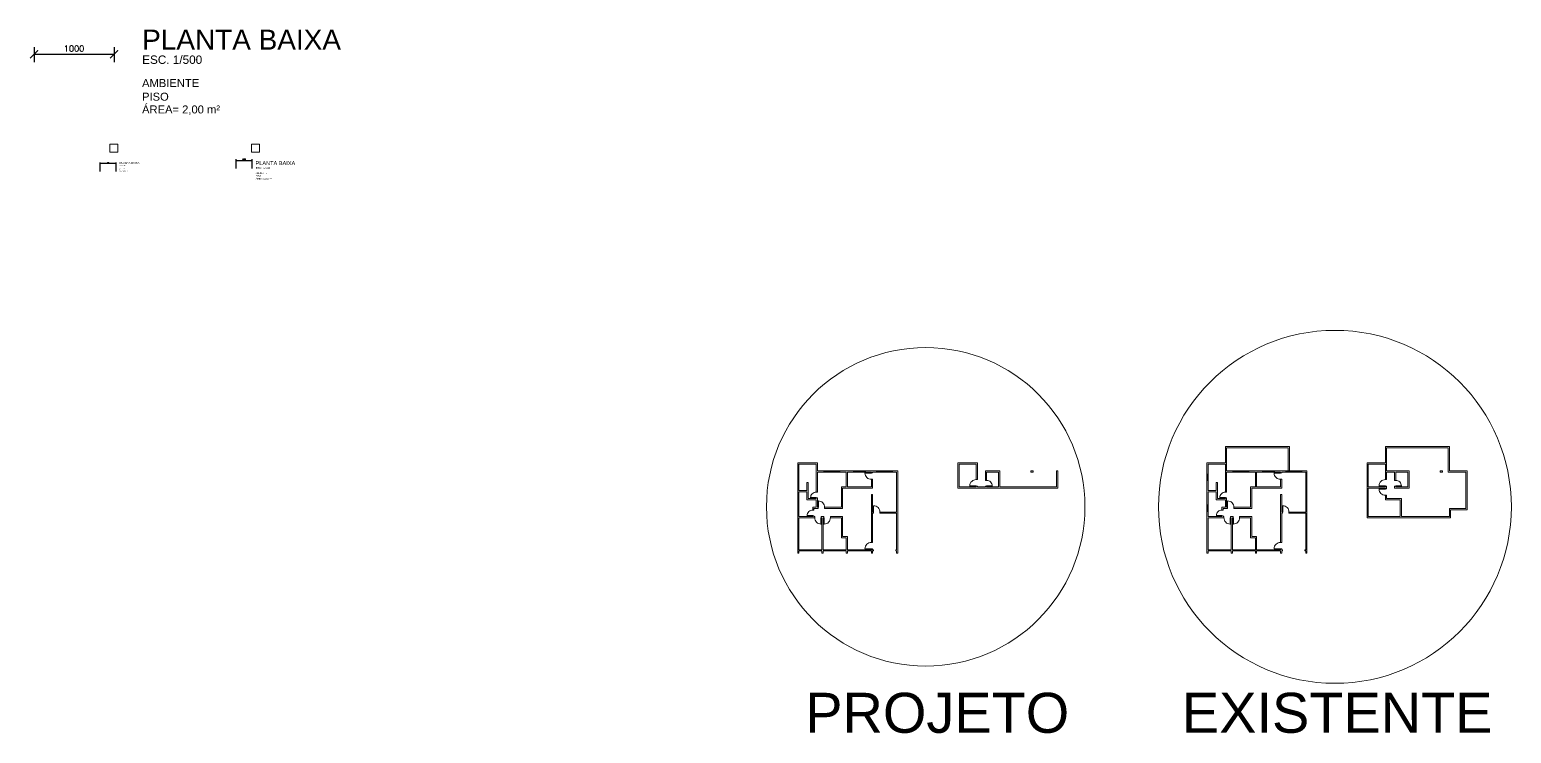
# Model space of a CAD drawing. Header units: millimetres. Extents: x 1206 to 2034, y 106 to 342.
# Drawn here: x 1441.4 to 1626.6, y 200.6 to 288.6 of the extents above; entities that cross this region are included whole.
import ezdxf

# ---------------------------------------------------------------- set-up
doc = ezdxf.new("R2010")
doc.units = ezdxf.units.MM
doc.header["$PDMODE"] = 34
doc.header["$PDSIZE"] = -5
doc.layers.get('0').update_dxf_attribs({"color": 1})
doc.layers.get('DEFPOINTS').update_dxf_attribs({"lineweight": 0})
for name, color, linetype, lineweight in [('AR-ALVENARIA', 7, 'Continuous', 9), ('AR-CONCRETO', 7, 'Continuous', 15), ('AR-COTA', 1, 'Continuous', 5), ('AR-ESQUADRIA', 4, 'Continuous', 5), ('AR-PENA_010', 10, 'Continuous', 9), ('AR-TXT', 174, 'Continuous', 0), ('AR-TXT-AMBIENTE', 174, 'Continuous', 0), ('AR-TXT-ESPECIFICAÇÕES', 174, 'Continuous', 0), ('AR-TXT-ÁREA', 7, 'Continuous', 0)]:
    doc.layers.add(name, color=color, linetype=linetype, lineweight=lineweight)
doc.styles.add('1000_TXT 1', font='arial.ttf', dxfattribs={"height": 5})
doc.styles.add('100_COTAS', font='romans.shx', dxfattribs={"height": 0.15})
doc.styles.add('100_TXT 1', font='arial.ttf', dxfattribs={"height": 0.5})
doc.styles.add('100_TXT 2', font='arial.ttf', dxfattribs={"height": 0.25})
doc.styles.add('100_TXT 3', font='arial.ttf', dxfattribs={"height": 0.2})
doc.styles.add('500_COTAS', font='romans.shx', dxfattribs={"height": 0.75})
doc.styles.add('500_TXT 1', font='arial.ttf', dxfattribs={"height": 2.5})
doc.styles.add('500_TXT 2', font='arial.ttf', dxfattribs={"height": 1.25})
doc.styles.add('500_TXT 3', font='arial.ttf', dxfattribs={"height": 1})
doc.styles.add('50_COTAS', font='romans.shx', dxfattribs={"height": 0.075})
doc.styles.add('50_TXT 1', font='arial.ttf', dxfattribs={"height": 0.25})
doc.styles.add('50_TXT 2', font='arial.ttf', dxfattribs={"height": 0.125})
doc.styles.add('50_TXT 3', font='arial.ttf', dxfattribs={"height": 0.1})
doc.dimstyles.new('100', dxfattribs={"dimscale": 100, "dimtxt": 0.2, "dimasz": 0.002, "dimexe": 0.002, "dimexo": 0.0002, "dimgap": 0.0007, "dimtad": 1, "dimdec": 0, "dimlfac": 100, "dimzin": 0, "dimdsep": 46, "dimtxsty": '100_COTAS', "dimblk": 'ARCHTICK', "dimcen": 0.009, "dimclrd": 256, "dimclre": 256, "dimclrt": 7, "dimaunit": 1, "dimadec": 0, "dimazin": 0, "dimtfac": 0.05, "dimtdec": 0, "dimtix": 1, "dimtofl": 0, "dimtmove": 2, "dimatfit": 3, "dimldrblk": 'ARCHTICK', "dimfxl": 1, "dimtvp": 0.75, "dimtolj": 1, "dimtzin": 0, "dimarcsym": 0})
doc.dimstyles.new('50', dxfattribs={"dimscale": 500, "dimtxt": 0.1, "dimasz": 0.0002, "dimexe": 0.0002, "dimexo": 0.0002, "dimgap": 7e-05, "dimtad": 1, "dimdec": 0, "dimlfac": 100, "dimzin": 0, "dimdsep": 46, "dimtxsty": '50_COTAS', "dimblk": 'ARCHTICK', "dimcen": 0.009, "dimclrd": 256, "dimclre": 256, "dimclrt": 7, "dimaunit": 1, "dimadec": 0, "dimazin": 0, "dimtfac": 0.05, "dimtdec": 0, "dimtix": 1, "dimtofl": 0, "dimtmove": 2, "dimatfit": 3, "dimldrblk": 'DOT', "dimfxl": 1, "dimtvp": 0.75, "dimtolj": 1, "dimtzin": 0, "dimarcsym": 0})
doc.dimstyles.new('500', dxfattribs={"dimscale": 500, "dimtxt": 1, "dimasz": 0.002, "dimexe": 0.002, "dimexo": 0.0002, "dimgap": 0.0007, "dimtad": 1, "dimdec": 0, "dimlfac": 100, "dimzin": 0, "dimdsep": 46, "dimtxsty": '500_COTAS', "dimblk": 'ARCHTICK', "dimcen": 0.014, "dimclrd": 256, "dimclre": 256, "dimclrt": 7, "dimaunit": 1, "dimadec": 0, "dimazin": 0, "dimtfac": 0.05, "dimtdec": 0, "dimtix": 1, "dimtofl": 0, "dimtmove": 2, "dimatfit": 3, "dimldrblk": 'ARCHTICK', "dimfxl": 1, "dimtvp": 0.75, "dimtolj": 1, "dimtzin": 0, "dimarcsym": 0})

# ---------------------------------------------------------------- blocks, each defined once
blk = doc.blocks.new('_ArchTick')
at = {"color": 0, "linetype": 'ByBlock', "const_width": 0.15}
blk.add_lwpolyline([(-0.5, -0.5), (0.5, 0.5)], dxfattribs=at)
blk = doc.blocks.new('*D38')
at = {"layer": 'AR-COTA', "lineweight": -2, "transparency": 16777216}
for p, q in [((1467.23, 271.21), (1467.23, 272.38)), ((1467.23, 272.18), (1469.23, 272.18)), ((1469.23, 271.21), (1469.23, 272.38))]:
    blk.add_line(p, q, dxfattribs=at)
at = {"layer": 'DEFPOINTS', "color": 0, "transparency": 16777216}
for p in [(1469.23, 272.18), (1467.23, 271.19), (1469.23, 271.19)]:
    blk.add_point(p, dxfattribs=at)
at = {"layer": 'AR-COTA', "lineweight": -2, "transparency": 16777216, "xscale": 0.2, "yscale": 0.2, "zscale": 0.2, "rotation": 180}
blk.add_blockref('_ArchTick', (1467.23, 272.18), dxfattribs=at)
at = {"layer": 'AR-COTA', "lineweight": -2, "transparency": 16777216, "xscale": 0.2, "yscale": 0.2, "zscale": 0.2}
blk.add_blockref('_ArchTick', (1469.23, 272.18), dxfattribs=at)
at = {"layer": 'AR-COTA', "color": 7, "transparency": 16777216, "insert": (1468.23, 272.32), "char_height": 0.15, "attachment_point": 5, "style": '100_COTAS'}
blk.add_mtext('\\A1;200', dxfattribs=at)
blk = doc.blocks.new('*D39')
at = {"layer": 'AR-COTA', "lineweight": -2, "transparency": 16777216}
for p, q in [((1450.24, 270.84), (1450.24, 271.96)), ((1450.24, 271.86), (1452.24, 271.86)), ((1452.24, 270.84), (1452.24, 271.96))]:
    blk.add_line(p, q, dxfattribs=at)
at = {"layer": 'DEFPOINTS', "color": 0, "transparency": 16777216}
for p in [(1450.24, 270.74), (1452.24, 271.86), (1452.24, 270.74)]:
    blk.add_point(p, dxfattribs=at)
at = {"layer": 'AR-COTA', "lineweight": -2, "transparency": 16777216, "xscale": 0.1, "yscale": 0.1, "zscale": 0.1, "rotation": 180}
blk.add_blockref('_ArchTick', (1450.24, 271.86), dxfattribs=at)
at = {"layer": 'AR-COTA', "lineweight": -2, "transparency": 16777216, "xscale": 0.1, "yscale": 0.1, "zscale": 0.1}
blk.add_blockref('_ArchTick', (1452.24, 271.86), dxfattribs=at)
at = {"layer": 'AR-COTA', "color": 7, "transparency": 16777216, "insert": (1451.24, 271.93), "char_height": 0.075, "attachment_point": 5, "style": '50_COTAS'}
blk.add_mtext('\\A1;200', dxfattribs=at)
blk = doc.blocks.new('_DOT')
at = {"color": 0, "linetype": 'ByBlock'}
blk.add_line((-0.5, 0), (-1, 0), dxfattribs=at)
at = {"color": 0, "linetype": 'ByBlock', "const_width": 0.5}
blk.add_lwpolyline([(-0.25, 0, 1), (0.25, 0, 1)], format="xyb", close=True, dxfattribs=at)
blk = doc.blocks.new('*D40')
at = {"layer": 'AR-COTA', "lineweight": -2, "transparency": 16777216}
for p, q in [((1441.99, 286.36), (1441.99, 284.47)), ((1441.99, 285.47), (1451.99, 285.47)), ((1451.99, 286.36), (1451.99, 284.47))]:
    blk.add_line(p, q, dxfattribs=at)
at = {"layer": 'DEFPOINTS', "color": 0, "transparency": 16777216}
for p in [(1441.99, 286.46), (1451.99, 286.46), (1451.99, 285.47)]:
    blk.add_point(p, dxfattribs=at)
at = {"layer": 'AR-COTA', "lineweight": -2, "transparency": 16777216, "rotation": 180}
blk.add_blockref('_ArchTick', (1441.99, 285.47), dxfattribs=at)
at = {"layer": 'AR-COTA', "lineweight": -2, "transparency": 16777216}
blk.add_blockref('_ArchTick', (1451.99, 285.47), dxfattribs=at)
at = {"layer": 'AR-COTA', "color": 7, "transparency": 16777216, "insert": (1446.99, 286.19), "char_height": 0.75, "attachment_point": 5, "style": '500_COTAS'}
blk.add_mtext('\\A1;1000', dxfattribs=at)

msp = doc.modelspace()

# ---------------------------------------------------------------- linework, layer by layer
at = {"layer": 'AR-ALVENARIA'}
for p, q in [((1590.8475, 236.4607), (1590.8475, 234.4157)), ((1598.8475, 236.4607), (1590.8475, 236.4607)), ((1590.9975, 236.3107), (1590.9975, 233.4107)), ((1598.6975, 236.3107), (1590.9975, 236.3107)), ((1598.6975, 233.4107), (1598.6975, 236.3107)), ((1598.8475, 233.4107), (1598.8475, 236.4607)), ((1610.8475, 234.4157), (1610.8475, 236.4607)), ((1618.8475, 236.4607), (1610.8475, 236.4607)), ((1610.9975, 233.4157), (1610.9975, 236.3107)), ((1618.6975, 236.3107), (1610.9975, 236.3107)), ((1618.6975, 233.2657), (1618.6975, 236.3107)), ((1618.8475, 233.4107), (1618.8475, 236.4607)), ((1537.4189, 234.4157), (1539.8689, 234.4157)), ((1537.4189, 233.0032), (1537.4189, 234.4157)), ((1537.5689, 234.2657), (1539.7189, 234.2657)), ((1537.5689, 233.0032), (1537.5689, 234.2657)), ((1539.7189, 234.2657), (1539.7189, 230.7407)), ((1539.8689, 234.4157), (1539.8689, 233.4107)), ((1540.6689, 233.4107), (1539.8689, 233.4107)), ((1540.6689, 233.4107), (1540.6689, 233.2607)), ((1542.6689, 233.2607), (1542.6689, 233.4107)), ((1544.3689, 233.4107), (1542.6689, 233.4107)), ((1544.3689, 233.4107), (1544.3689, 233.2607)), ((1545.8689, 233.2607), (1545.8689, 233.4107)), ((1547.2689, 233.4107), (1545.8689, 233.4107)), ((1547.2689, 233.4107), (1547.2689, 233.2607)), ((1549.9189, 233.4107), (1549.2689, 233.4107)), ((1549.2689, 233.2607), (1549.2689, 233.4107)), ((1549.9189, 223.1107), (1549.9189, 233.4107)), ((1557.4189, 234.4157), (1557.4189, 231.2657)), ((1557.4189, 234.4157), (1559.8689, 234.4157)), ((1557.5689, 234.2657), (1557.5689, 231.4157)), ((1559.7189, 234.2657), (1557.5689, 234.2657)), ((1559.7189, 232.3157), (1559.7189, 234.2657)), ((1559.8689, 232.3157), (1559.8689, 234.4157)), ((1560.8689, 232.2157), (1560.8689, 233.4157)), ((1562.6689, 233.4157), (1560.8689, 233.4157)), ((1562.6689, 233.4157), (1562.6689, 231.4157)), ((1566.5439, 233.4157), (1566.5439, 233.2657)), ((1566.8439, 233.4157), (1566.5439, 233.4157)), ((1566.8439, 233.4157), (1566.8439, 233.2657)), ((1569.7689, 231.4157), (1569.7689, 233.4157)), ((1569.9189, 233.4157), (1569.7689, 233.4157)), ((1569.9189, 231.2657), (1569.9189, 233.4157)), ((1588.5475, 233.0032), (1588.5475, 234.4157)), ((1588.5475, 234.4157), (1590.8475, 234.4157)), ((1588.6975, 233.0032), (1588.6975, 234.2657)), ((1588.6975, 234.2657), (1590.8475, 234.2657)), ((1590.8475, 234.2657), (1590.8475, 230.7407)), ((1591.7975, 233.4107), (1590.9975, 233.4107)), ((1591.7975, 233.4107), (1591.7975, 233.2607)), ((1595.4975, 233.4107), (1593.7975, 233.4107)), ((1593.7975, 233.2607), (1593.7975, 233.4107)), ((1595.4975, 233.4107), (1595.4975, 233.2607)), ((1598.3975, 233.4107), (1596.9975, 233.4107)), ((1596.9975, 233.2607), (1596.9975, 233.4107)), ((1598.3975, 233.4107), (1598.3975, 233.2607)), ((1601.0475, 233.4107), (1600.3975, 233.4107)), ((1600.3975, 233.2607), (1600.3975, 233.4107)), ((1601.0475, 223.1107), (1601.0475, 233.4107)), ((1608.5475, 234.4157), (1608.5475, 227.5607)), ((1608.5475, 234.4157), (1610.8475, 234.4157)), ((1608.6975, 234.2657), (1608.6975, 231.4157)), ((1610.8475, 234.2657), (1608.6975, 234.2657)), ((1610.8475, 232.3157), (1610.8475, 234.2657)), ((1613.7975, 233.4157), (1610.9975, 233.4157)), ((1613.7975, 233.4157), (1613.7975, 231.2657)), ((1617.9725, 233.4157), (1617.6725, 233.4157)), ((1617.6725, 233.4157), (1617.6725, 233.2657)), ((1617.9725, 233.4157), (1617.9725, 233.2657)), ((1621.0475, 233.4157), (1618.8475, 233.4157)), ((1621.0475, 228.5607), (1621.0475, 233.4157)), ((1537.4189, 233.0032), (1537.5689, 233.0032)), ((1537.5689, 232.2032), (1537.4189, 232.2032)), ((1537.4189, 229.1507), (1537.4189, 232.2032)), ((1537.5689, 230.9407), (1537.5689, 232.2032)), ((1538.5689, 230.9407), (1538.5689, 231.9407)), ((1538.5689, 231.9407), (1538.7189, 231.9407)), ((1538.7189, 231.9407), (1538.7189, 229.9407)), ((1540.6689, 233.2607), (1539.8689, 233.2607)), ((1539.8689, 233.2607), (1539.8689, 230.7407)), ((1543.4689, 233.2607), (1542.6689, 233.2607)), ((1543.4689, 231.4107), (1543.4689, 233.2607)), ((1543.6189, 231.4107), (1543.6189, 233.2607)), ((1543.6189, 233.2607), (1544.3689, 233.2607)), ((1545.8689, 233.2607), (1546.6189, 233.2607)), ((1546.6189, 233.2607), (1546.6189, 233.1607)), ((1546.6189, 233.1607), (1546.7689, 233.1607)), ((1546.7689, 232.3607), (1546.6189, 232.3607)), ((1546.6189, 232.3607), (1546.6189, 231.4107)), ((1546.7689, 233.2607), (1546.7689, 233.1607)), ((1546.7689, 233.2607), (1547.2689, 233.2607)), ((1546.7689, 232.3607), (1546.7689, 231.2607)), ((1549.2689, 233.2607), (1549.7689, 233.2607)), ((1549.7689, 233.2607), (1549.7689, 228.2607)), ((1559.8689, 232.3157), (1559.7189, 232.3157)), ((1559.7189, 231.4157), (1559.7189, 231.5157)), ((1559.7189, 231.5157), (1559.8689, 231.5157)), ((1559.8689, 231.4157), (1559.8689, 231.5157)), ((1560.8689, 232.2157), (1561.0189, 232.2157)), ((1560.8689, 231.4157), (1560.8689, 231.5157)), ((1561.0189, 231.5157), (1560.8689, 231.5157)), ((1561.0189, 233.2657), (1562.5189, 233.2657)), ((1561.0189, 232.2157), (1561.0189, 233.2657)), ((1561.0189, 231.4157), (1561.0189, 231.5157)), ((1561.0189, 231.4157), (1561.0189, 231.5157)), ((1562.5189, 233.2657), (1562.5189, 231.4157)), ((1566.8439, 233.2657), (1566.5439, 233.2657)), ((1588.5475, 233.0032), (1588.6975, 233.0032)), ((1588.5475, 229.1507), (1588.5475, 232.2032)), ((1588.6975, 232.2032), (1588.5475, 232.2032)), ((1588.6975, 230.9407), (1588.6975, 232.2032)), ((1589.6975, 230.9407), (1589.6975, 231.9407)), ((1589.6975, 231.9407), (1589.8475, 231.9407)), ((1589.8475, 231.9407), (1589.8475, 229.9407)), ((1591.7975, 233.2607), (1590.9975, 233.2607)), ((1590.9975, 233.2607), (1590.9975, 230.7407)), ((1594.5975, 233.2607), (1593.7975, 233.2607)), ((1594.5975, 231.4107), (1594.5975, 233.2607)), ((1594.7475, 231.4107), (1594.7475, 233.2607)), ((1594.7475, 233.2607), (1595.4975, 233.2607)), ((1596.9975, 233.2607), (1597.7475, 233.2607)), ((1597.7475, 233.2607), (1597.7475, 233.1607)), ((1597.7475, 233.1607), (1597.8975, 233.1607)), ((1597.7475, 232.3607), (1597.7475, 231.4107)), ((1597.8975, 232.3607), (1597.7475, 232.3607)), ((1597.8975, 233.2607), (1597.8975, 233.1607)), ((1597.8975, 233.2607), (1598.3975, 233.2607)), ((1597.8975, 232.3607), (1597.8975, 231.2607)), ((1600.3975, 233.2607), (1600.8975, 233.2607)), ((1600.8975, 233.2607), (1600.8975, 228.2607)), ((1610.9975, 232.3157), (1610.8475, 232.3157)), ((1610.8475, 231.4157), (1610.8475, 231.5157)), ((1610.8475, 231.5157), (1610.9975, 231.5157)), ((1610.9975, 232.3157), (1610.9975, 233.2657)), ((1610.9975, 233.2657), (1611.9975, 233.2657)), ((1610.9975, 231.4157), (1610.9975, 231.5157)), ((1610.9975, 231.5157), (1610.9975, 231.1657)), ((1611.9975, 232.2157), (1611.9975, 233.2657)), ((1611.9975, 232.2157), (1612.1475, 232.2157)), ((1611.9975, 231.2657), (1611.9975, 231.5157)), ((1612.1475, 231.5157), (1611.9975, 231.5157)), ((1612.1475, 232.2157), (1612.1475, 233.2657)), ((1612.1475, 233.2657), (1613.6475, 233.2657)), ((1612.1475, 231.4157), (1612.1475, 231.5157)), ((1612.1475, 231.4157), (1612.1475, 231.5157)), ((1613.6475, 233.2657), (1613.6475, 231.4157)), ((1617.9725, 233.2657), (1617.6725, 233.2657)), ((1620.8975, 233.2657), (1618.6975, 233.2657)), ((1620.8975, 228.7107), (1620.8975, 233.2657)), ((1538.5689, 230.9407), (1537.5689, 230.9407)), ((1538.5689, 230.7907), (1537.5689, 230.7907)), ((1537.5689, 230.7907), (1537.5689, 229.1507)), ((1537.5689, 230.7907), (1538.5689, 230.7907)), ((1538.5689, 230.7907), (1538.5689, 229.7907)), ((1538.5689, 229.7907), (1539.7189, 229.7907)), ((1538.7189, 229.9407), (1539.7189, 229.9407)), ((1539.8689, 230.7407), (1539.7189, 230.7407)), ((1539.7189, 230.0407), (1539.7189, 229.9407)), ((1539.7189, 230.0407), (1539.8689, 230.0407)), ((1539.7189, 229.9407), (1539.7189, 230.0407)), ((1539.7189, 228.8607), (1539.7189, 229.7907)), ((1539.7189, 229.7907), (1539.7189, 228.8607)), ((1539.8689, 228.8607), (1539.8689, 230.0407)), ((1542.8689, 228.8607), (1542.8689, 231.4107)), ((1542.8689, 231.4107), (1543.4689, 231.4107)), ((1543.0189, 228.7107), (1543.0189, 231.2607)), ((1543.0189, 231.2607), (1546.7689, 231.2607)), ((1546.6189, 231.4107), (1543.6189, 231.4107)), ((1546.6189, 230.4607), (1546.6189, 224.4607)), ((1546.7689, 230.4607), (1546.6189, 230.4607)), ((1546.7689, 230.4607), (1546.7689, 228.2607)), ((1557.4189, 231.2657), (1569.9189, 231.2657)), ((1557.5689, 231.4157), (1558.9564, 231.4157)), ((1557.5689, 231.4157), (1559.7189, 231.4157)), ((1559.8689, 231.4157), (1560.8689, 231.4157)), ((1562.5189, 231.4157), (1561.0189, 231.4157)), ((1562.6689, 231.4157), (1569.7689, 231.4157)), ((1589.6975, 230.9407), (1588.6975, 230.9407)), ((1589.6975, 230.7907), (1588.6975, 230.7907)), ((1588.6975, 230.7907), (1588.6975, 229.1507)), ((1588.6975, 230.7907), (1589.6975, 230.7907)), ((1589.6975, 230.7907), (1589.6975, 229.7907)), ((1589.6975, 229.7907), (1590.8475, 229.7907)), ((1589.8475, 229.9407), (1590.8475, 229.9407)), ((1590.9975, 230.7407), (1590.8475, 230.7407)), ((1590.8475, 229.9407), (1590.8475, 230.0407)), ((1590.8475, 230.0407), (1590.8475, 229.9407)), ((1590.8475, 230.0407), (1590.9975, 230.0407)), ((1590.8475, 228.8607), (1590.8475, 229.7907)), ((1590.8475, 229.7907), (1590.8475, 228.8607)), ((1590.9975, 228.8607), (1590.9975, 230.0407)), ((1593.9975, 228.8607), (1593.9975, 231.4107)), ((1593.9975, 231.4107), (1594.5975, 231.4107)), ((1594.1475, 228.7107), (1594.1475, 231.2607)), ((1594.1475, 231.2607), (1597.8975, 231.2607)), ((1597.7475, 231.4107), (1594.7475, 231.4107)), ((1597.7475, 230.4607), (1597.7475, 224.4607)), ((1597.8975, 230.4607), (1597.7475, 230.4607)), ((1597.8975, 230.4607), (1597.8975, 228.2607)), ((1608.6975, 231.4157), (1610.085, 231.4157)), ((1608.6975, 231.4157), (1610.8475, 231.4157)), ((1608.6975, 231.2657), (1608.6975, 227.7107)), ((1610.8475, 231.2657), (1608.6975, 231.2657)), ((1610.8475, 231.2657), (1610.8475, 231.1657)), ((1610.8475, 231.1657), (1610.9975, 231.1657)), ((1610.8475, 230.3657), (1610.9975, 230.3657)), ((1610.8475, 230.3657), (1610.8475, 229.7907)), ((1610.8475, 229.7907), (1612.6975, 229.7907)), ((1610.9975, 230.3657), (1610.9975, 229.9407)), ((1610.9975, 229.9407), (1612.8475, 229.9407)), ((1613.7975, 231.2657), (1611.9975, 231.2657)), ((1613.6475, 231.4157), (1612.1475, 231.4157)), ((1612.6975, 229.7907), (1612.6975, 227.7107)), ((1612.8475, 229.9407), (1612.8475, 227.7107)), ((1537.4189, 223.1107), (1537.4189, 228.3507)), ((1537.5689, 228.3507), (1537.5689, 227.7107)), ((1539.7189, 228.8607), (1539.2939, 228.8607)), ((1539.2939, 228.5107), (1539.2939, 228.8607)), ((1539.4439, 228.5107), (1539.2939, 228.5107)), ((1539.2939, 227.7107), (1539.2939, 227.8107)), ((1539.2939, 227.8107), (1539.4439, 227.8107)), ((1539.8689, 228.7107), (1539.4439, 228.7107)), ((1539.4439, 228.5107), (1539.4439, 228.7107)), ((1539.4439, 228.7107), (1539.8689, 228.7107)), ((1539.4439, 227.7107), (1539.4439, 227.8107)), ((1539.8689, 228.8607), (1539.9689, 228.8607)), ((1539.8689, 228.7107), (1539.9689, 228.7107)), ((1539.9689, 228.8607), (1539.9689, 228.7107)), ((1540.7689, 228.7107), (1540.7689, 228.8607)), ((1540.7689, 228.8607), (1542.8689, 228.8607)), ((1540.7689, 228.7107), (1543.0189, 228.7107)), ((1546.8689, 228.2607), (1546.7689, 228.2607)), ((1546.7689, 228.1107), (1546.7689, 224.4607)), ((1546.8689, 228.1107), (1546.7689, 228.1107)), ((1546.8689, 228.2607), (1546.8689, 228.1107)), ((1547.6689, 228.1107), (1547.6689, 228.2607)), ((1548.0689, 228.2607), (1547.6689, 228.2607)), ((1548.0689, 228.1107), (1547.6689, 228.1107)), ((1548.0689, 228.2607), (1548.0689, 228.1107)), ((1549.7689, 228.2607), (1548.5689, 228.2607)), ((1548.5689, 228.1107), (1548.5689, 228.2607)), ((1549.7689, 228.1107), (1548.5689, 228.1107)), ((1549.7689, 223.5607), (1549.7689, 228.1107)), ((1588.5475, 223.1107), (1588.5475, 228.3507)), ((1588.6975, 228.3507), (1588.6975, 227.7107)), ((1590.4225, 228.5107), (1590.4225, 228.8607)), ((1590.8475, 228.8607), (1590.4225, 228.8607)), ((1590.5725, 228.5107), (1590.4225, 228.5107)), ((1590.4225, 227.7107), (1590.4225, 227.8107)), ((1590.4225, 227.8107), (1590.5725, 227.8107)), ((1590.5725, 228.5107), (1590.5725, 228.7107)), ((1590.9975, 228.7107), (1590.5725, 228.7107)), ((1590.5725, 228.7107), (1590.9975, 228.7107)), ((1590.5725, 227.7107), (1590.5725, 227.8107)), ((1590.9975, 228.8607), (1591.0975, 228.8607)), ((1590.9975, 228.7107), (1591.0975, 228.7107)), ((1591.0975, 228.8607), (1591.0975, 228.7107)), ((1591.8975, 228.8607), (1593.9975, 228.8607)), ((1591.8975, 228.7107), (1591.8975, 228.8607)), ((1591.8975, 228.7107), (1594.1475, 228.7107)), ((1597.9975, 228.2607), (1597.8975, 228.2607)), ((1597.9975, 228.1107), (1597.8975, 228.1107)), ((1597.8975, 228.1107), (1597.8975, 224.4607)), ((1597.9975, 228.2607), (1597.9975, 228.1107)), ((1599.1975, 228.2607), (1598.7975, 228.2607)), ((1598.7975, 228.1107), (1598.7975, 228.2607)), ((1599.1975, 228.1107), (1598.7975, 228.1107)), ((1599.1975, 228.2607), (1599.1975, 228.1107)), ((1600.8975, 228.2607), (1599.6975, 228.2607)), ((1599.6975, 228.1107), (1599.6975, 228.2607)), ((1600.8975, 228.1107), (1599.6975, 228.1107)), ((1600.8975, 223.5607), (1600.8975, 228.1107)), ((1618.8475, 228.7107), (1620.8975, 228.7107)), ((1618.8475, 228.7107), (1618.8475, 227.7107)), ((1618.9975, 228.5607), (1621.0475, 228.5607)), ((1618.9975, 228.5607), (1618.9975, 227.5607)), ((1539.2939, 227.7107), (1537.5689, 227.7107)), ((1537.5689, 223.5607), (1537.5689, 227.5607)), ((1537.5689, 227.5607), (1539.5439, 227.5607)), ((1539.5439, 227.7107), (1539.4439, 227.7107)), ((1539.5439, 227.7107), (1539.5439, 227.5607)), ((1540.3439, 227.5607), (1540.3439, 227.7107)), ((1540.6939, 227.7107), (1540.3439, 227.7107)), ((1540.4439, 227.5607), (1540.3439, 227.5607)), ((1540.3439, 227.5607), (1540.4439, 227.5607)), ((1540.4439, 223.5607), (1540.4439, 227.5607)), ((1540.5939, 223.5607), (1540.5939, 227.5607)), ((1540.5939, 227.5607), (1540.6939, 227.5607)), ((1540.5939, 227.5607), (1540.6939, 227.5607)), ((1540.6939, 227.5607), (1540.6939, 227.7107)), ((1543.0189, 227.7107), (1541.4939, 227.7107)), ((1541.4939, 227.7107), (1541.4939, 227.5607)), ((1541.4939, 227.5607), (1542.8739, 227.5607)), ((1542.8689, 225.0607), (1542.8689, 227.5607)), ((1543.0189, 225.2107), (1543.0189, 227.7107)), ((1590.4225, 227.7107), (1588.6975, 227.7107)), ((1588.6975, 223.5607), (1588.6975, 227.5607)), ((1588.6975, 227.5607), (1590.6725, 227.5607)), ((1590.6725, 227.7107), (1590.5725, 227.7107)), ((1590.6725, 227.7107), (1590.6725, 227.5607)), ((1591.8225, 227.7107), (1591.4725, 227.7107)), ((1591.4725, 227.5607), (1591.4725, 227.7107)), ((1591.4725, 227.5607), (1591.5725, 227.5607)), ((1591.5725, 227.5607), (1591.4725, 227.5607)), ((1591.5725, 223.5607), (1591.5725, 227.5607)), ((1591.7225, 223.5607), (1591.7225, 227.5607)), ((1591.7225, 227.5607), (1591.8225, 227.5607)), ((1591.7225, 227.5607), (1591.8225, 227.5607)), ((1591.8225, 227.5607), (1591.8225, 227.7107)), ((1594.1475, 227.7107), (1592.6225, 227.7107)), ((1592.6225, 227.7107), (1592.6225, 227.5607)), ((1592.6225, 227.5607), (1594.0025, 227.5607)), ((1593.9975, 225.0607), (1593.9975, 227.5607)), ((1594.1475, 225.2107), (1594.1475, 227.7107)), ((1608.5475, 227.5607), (1618.9975, 227.5607)), ((1608.6975, 227.7107), (1612.6975, 227.7107)), ((1612.8475, 227.7107), (1618.8475, 227.7107)), ((1543.4689, 225.0607), (1542.8689, 225.0607)), ((1543.6189, 225.2107), (1543.0189, 225.2107)), ((1543.4689, 223.5607), (1543.4689, 225.0607)), ((1543.6189, 223.5607), (1543.6189, 225.2107)), ((1546.7689, 224.4607), (1546.6189, 224.4607)), ((1594.5975, 225.0607), (1593.9975, 225.0607)), ((1594.7475, 225.2107), (1594.1475, 225.2107)), ((1594.5975, 223.5607), (1594.5975, 225.0607)), ((1594.7475, 223.5607), (1594.7475, 225.2107)), ((1597.8975, 224.4607), (1597.7475, 224.4607)), ((1537.4189, 223.1107), (1537.5689, 223.1107)), ((1538.0064, 223.5607), (1537.5689, 223.5607)), ((1537.5689, 223.1107), (1537.5689, 223.4107)), ((1538.0064, 223.4107), (1537.5689, 223.4107)), ((1538.0064, 223.4107), (1538.0064, 223.5607)), ((1540.4439, 223.5607), (1540.0064, 223.5607)), ((1540.0064, 223.5607), (1540.0064, 223.4107)), ((1540.4439, 223.4107), (1540.0064, 223.4107)), ((1540.4439, 223.1107), (1540.4439, 223.4107)), ((1540.4439, 223.1107), (1540.5939, 223.1107)), ((1541.0314, 223.5607), (1540.5939, 223.5607)), ((1540.5939, 223.1107), (1540.5939, 223.4107)), ((1541.0314, 223.4107), (1540.5939, 223.4107)), ((1541.0314, 223.4107), (1541.0314, 223.5607)), ((1543.4689, 223.5607), (1543.0314, 223.5607)), ((1543.0314, 223.5607), (1543.0314, 223.4107)), ((1543.4689, 223.4107), (1543.0314, 223.4107)), ((1543.4689, 223.1107), (1543.4689, 223.4107)), ((1543.4689, 223.1107), (1543.6189, 223.1107)), ((1544.1189, 223.5607), (1543.6189, 223.5607)), ((1543.6189, 223.1107), (1543.6189, 223.4107)), ((1544.1189, 223.4107), (1543.6189, 223.4107)), ((1544.1189, 223.4107), (1544.1189, 223.5607)), ((1546.6189, 223.5607), (1546.1189, 223.5607)), ((1546.1189, 223.5607), (1546.1189, 223.4107)), ((1546.6189, 223.4107), (1546.1189, 223.4107)), ((1546.6189, 223.6607), (1546.7689, 223.6607)), ((1546.6189, 223.6607), (1546.6189, 223.5607)), ((1546.6189, 223.1107), (1546.6189, 223.4107)), ((1546.6189, 223.1107), (1546.7689, 223.1107)), ((1546.7689, 223.6607), (1546.7689, 223.5607)), ((1546.8689, 223.5607), (1546.7689, 223.5607)), ((1546.7689, 223.1107), (1546.7689, 223.4107)), ((1546.8689, 223.4107), (1546.7689, 223.4107)), ((1546.8689, 223.5607), (1546.8689, 223.4107)), ((1549.7689, 223.5607), (1549.6689, 223.5607)), ((1549.6689, 223.5607), (1549.6689, 223.4107)), ((1549.7689, 223.4107), (1549.6689, 223.4107)), ((1549.7689, 223.1107), (1549.7689, 223.4107)), ((1549.7689, 223.1107), (1549.9189, 223.1107)), ((1588.5475, 223.1107), (1588.6975, 223.1107)), ((1589.135, 223.5607), (1588.6975, 223.5607)), ((1589.135, 223.4107), (1588.6975, 223.4107)), ((1588.6975, 223.1107), (1588.6975, 223.4107)), ((1589.135, 223.4107), (1589.135, 223.5607)), ((1591.5725, 223.5607), (1591.135, 223.5607)), ((1591.135, 223.5607), (1591.135, 223.4107)), ((1591.5725, 223.4107), (1591.135, 223.4107)), ((1591.5725, 223.1107), (1591.5725, 223.4107)), ((1591.5725, 223.1107), (1591.7225, 223.1107)), ((1592.16, 223.5607), (1591.7225, 223.5607)), ((1592.16, 223.4107), (1591.7225, 223.4107)), ((1591.7225, 223.1107), (1591.7225, 223.4107)), ((1592.16, 223.4107), (1592.16, 223.5607)), ((1594.5975, 223.5607), (1594.16, 223.5607)), ((1594.16, 223.5607), (1594.16, 223.4107)), ((1594.5975, 223.4107), (1594.16, 223.4107)), ((1594.5975, 223.1107), (1594.5975, 223.4107)), ((1594.5975, 223.1107), (1594.7475, 223.1107)), ((1595.2475, 223.5607), (1594.7475, 223.5607)), ((1595.2475, 223.4107), (1594.7475, 223.4107)), ((1594.7475, 223.1107), (1594.7475, 223.4107)), ((1595.2475, 223.4107), (1595.2475, 223.5607)), ((1597.7475, 223.5607), (1597.2475, 223.5607)), ((1597.2475, 223.5607), (1597.2475, 223.4107)), ((1597.7475, 223.4107), (1597.2475, 223.4107)), ((1597.7475, 223.6607), (1597.7475, 223.5607)), ((1597.7475, 223.6607), (1597.8975, 223.6607)), ((1597.7475, 223.1107), (1597.7475, 223.4107)), ((1597.7475, 223.1107), (1597.8975, 223.1107)), ((1597.8975, 223.6607), (1597.8975, 223.5607)), ((1597.9975, 223.5607), (1597.8975, 223.5607)), ((1597.9975, 223.4107), (1597.8975, 223.4107)), ((1597.8975, 223.1107), (1597.8975, 223.4107)), ((1597.9975, 223.5607), (1597.9975, 223.4107)), ((1600.8975, 223.5607), (1600.7975, 223.5607)), ((1600.7975, 223.5607), (1600.7975, 223.4107)), ((1600.8975, 223.4107), (1600.7975, 223.4107)), ((1600.8975, 223.1107), (1600.8975, 223.4107)), ((1600.8975, 223.1107), (1601.0475, 223.1107))]:
    msp.add_line(p, q, dxfattribs=at)
at = {"layer": 'AR-CONCRETO'}
for p, q in [((1451.4754, 274.2325), (1451.4754, 273.2325)), ((1452.4754, 274.2325), (1451.4754, 274.2325)), ((1452.4754, 273.2325), (1452.4754, 274.2325)), ((1469.144, 274.2325), (1469.144, 273.2325)), ((1470.144, 274.2325), (1469.144, 274.2325)), ((1470.144, 273.2325), (1470.144, 274.2325)), ((1451.4754, 273.2325), (1452.4754, 273.2325)), ((1469.144, 273.2325), (1470.144, 273.2325))]:
    msp.add_line(p, q, dxfattribs=at)
at = {"layer": 'AR-ESQUADRIA'}
for p, q in [((1542.6689, 233.4107), (1540.6689, 233.4107)), ((1540.6689, 233.3607), (1542.6689, 233.3607)), ((1540.6689, 233.3107), (1542.6689, 233.3107)), ((1545.8689, 233.4107), (1544.3689, 233.4107)), ((1544.3689, 233.3607), (1545.8689, 233.3607)), ((1544.3689, 233.3107), (1545.8689, 233.3107)), ((1549.2689, 233.4107), (1547.2689, 233.4107)), ((1547.2689, 233.3607), (1549.2689, 233.3607)), ((1547.2689, 233.3107), (1549.2689, 233.3107)), ((1593.7975, 233.4107), (1591.7975, 233.4107)), ((1591.7975, 233.3607), (1593.7975, 233.3607)), ((1591.7975, 233.3107), (1593.7975, 233.3107)), ((1596.9975, 233.4107), (1595.4975, 233.4107)), ((1595.4975, 233.3607), (1596.9975, 233.3607)), ((1595.4975, 233.3107), (1596.9975, 233.3107)), ((1600.3975, 233.4107), (1598.3975, 233.4107)), ((1598.3975, 233.3607), (1600.3975, 233.3607)), ((1598.3975, 233.3107), (1600.3975, 233.3107)), ((1537.4189, 232.2032), (1537.4189, 233.0032)), ((1537.4689, 233.0032), (1537.4689, 232.2032)), ((1537.5189, 233.0032), (1537.5189, 232.2032)), ((1537.5689, 233.0032), (1537.5689, 232.2032)), ((1540.6689, 233.2607), (1542.6689, 233.2607)), ((1544.3689, 233.2607), (1545.8689, 233.2607)), ((1547.2689, 233.2607), (1549.2689, 233.2607)), ((1588.5475, 232.2032), (1588.5475, 233.0032)), ((1588.5975, 233.0032), (1588.5975, 232.2032)), ((1588.6475, 233.0032), (1588.6475, 232.2032)), ((1588.6975, 233.0032), (1588.6975, 232.2032)), ((1591.7975, 233.2607), (1593.7975, 233.2607)), ((1595.4975, 233.2607), (1596.9975, 233.2607)), ((1598.3975, 233.2607), (1600.3975, 233.2607)), ((1537.5689, 229.1507), (1537.4189, 229.1507)), ((1537.4189, 228.3507), (1537.4189, 229.1507)), ((1537.5689, 228.3507), (1537.4189, 228.3507)), ((1537.4689, 228.3507), (1537.4689, 229.1507)), ((1537.5189, 228.3507), (1537.5189, 229.1507)), ((1537.5689, 228.3507), (1537.5689, 229.1507)), ((1548.0689, 228.2607), (1548.5689, 228.2607)), ((1548.0689, 228.2107), (1548.5689, 228.2107)), ((1548.0689, 228.1607), (1548.5689, 228.1607)), ((1548.0689, 228.1107), (1548.5689, 228.1107)), ((1588.6975, 229.1507), (1588.5475, 229.1507)), ((1588.5475, 228.3507), (1588.5475, 229.1507)), ((1588.6975, 228.3507), (1588.5475, 228.3507)), ((1588.5975, 228.3507), (1588.5975, 229.1507)), ((1588.6475, 228.3507), (1588.6475, 229.1507)), ((1588.6975, 228.3507), (1588.6975, 229.1507)), ((1599.1975, 228.2607), (1599.6975, 228.2607)), ((1599.1975, 228.2107), (1599.6975, 228.2107)), ((1599.1975, 228.1607), (1599.6975, 228.1607)), ((1599.1975, 228.1107), (1599.6975, 228.1107)), ((1538.0064, 223.5607), (1540.0064, 223.5607)), ((1538.0064, 223.5107), (1540.0064, 223.5107)), ((1538.0064, 223.4607), (1540.0064, 223.4607)), ((1540.0064, 223.4107), (1538.0064, 223.4107)), ((1541.0314, 223.5607), (1543.0314, 223.5607)), ((1541.0314, 223.5107), (1543.0314, 223.5107)), ((1541.0314, 223.4607), (1543.0314, 223.4607)), ((1543.0314, 223.4107), (1541.0314, 223.4107)), ((1544.1189, 223.5607), (1546.1189, 223.5607)), ((1544.1189, 223.5107), (1546.1189, 223.5107)), ((1544.1189, 223.4607), (1546.1189, 223.4607)), ((1546.1189, 223.4107), (1544.1189, 223.4107)), ((1589.135, 223.5607), (1591.135, 223.5607)), ((1589.135, 223.5107), (1591.135, 223.5107)), ((1589.135, 223.4607), (1591.135, 223.4607)), ((1591.135, 223.4107), (1589.135, 223.4107)), ((1592.16, 223.5607), (1594.16, 223.5607)), ((1592.16, 223.5107), (1594.16, 223.5107)), ((1592.16, 223.4607), (1594.16, 223.4607)), ((1594.16, 223.4107), (1592.16, 223.4107)), ((1595.2475, 223.5607), (1597.2475, 223.5607)), ((1595.2475, 223.5107), (1597.2475, 223.5107)), ((1595.2475, 223.4607), (1597.2475, 223.4607)), ((1597.2475, 223.4107), (1595.2475, 223.4107))]:
    msp.add_line(p, q, dxfattribs=at)
for points in [[(1545.8189, 233.1307), (1545.8189, 233.1607), (1546.6189, 233.1607), (1546.6189, 233.1307)], [(1558.9189, 231.5457), (1558.9189, 231.5157), (1559.7189, 231.5157), (1559.7189, 231.5457)], [(1561.0189, 231.5457), (1561.7189, 231.5457), (1561.7189, 231.5157), (1561.0189, 231.5157)], [(1596.9475, 233.1307), (1596.9475, 233.1607), (1597.7475, 233.1607), (1597.7475, 233.1307)], [(1610.0475, 231.5457), (1610.0475, 231.5157), (1610.8475, 231.5157), (1610.8475, 231.5457)], [(1612.1475, 231.5457), (1612.8475, 231.5457), (1612.8475, 231.5157), (1612.1475, 231.5157)], [(1539.7189, 230.0707), (1539.0189, 230.0707), (1539.0189, 230.0407), (1539.7189, 230.0407)], [(1539.9989, 229.6607), (1539.9689, 229.6607), (1539.9689, 228.8607), (1539.9989, 228.8607)], [(1590.8475, 230.0707), (1590.1475, 230.0707), (1590.1475, 230.0407), (1590.8475, 230.0407)], [(1591.1275, 229.6607), (1591.0975, 229.6607), (1591.0975, 228.8607), (1591.1275, 228.8607)], [(1610.0475, 231.1357), (1610.0475, 231.1657), (1610.8475, 231.1657), (1610.8475, 231.1357)], [(1539.2939, 227.8407), (1538.5939, 227.8407), (1538.5939, 227.8107), (1539.2939, 227.8107)], [(1546.8989, 229.0607), (1546.8689, 229.0607), (1546.8689, 228.2607), (1546.8989, 228.2607)], [(1590.4225, 227.8407), (1589.7225, 227.8407), (1589.7225, 227.8107), (1590.4225, 227.8107)], [(1598.0275, 229.0607), (1597.9975, 229.0607), (1597.9975, 228.2607), (1598.0275, 228.2607)], [(1540.3139, 226.7607), (1540.3439, 226.7607), (1540.3439, 227.5607), (1540.3139, 227.5607)], [(1540.7239, 226.7607), (1540.6939, 226.7607), (1540.6939, 227.5607), (1540.7239, 227.5607)], [(1591.4425, 226.7607), (1591.4725, 226.7607), (1591.4725, 227.5607), (1591.4425, 227.5607)], [(1591.8525, 226.7607), (1591.8225, 226.7607), (1591.8225, 227.5607), (1591.8525, 227.5607)], [(1545.8189, 223.6907), (1545.8189, 223.6607), (1546.6189, 223.6607), (1546.6189, 223.6907)], [(1596.9475, 223.6907), (1596.9475, 223.6607), (1597.7475, 223.6607), (1597.7475, 223.6907)]]:
    msp.add_lwpolyline(points, close=True, dxfattribs=at)
for centre, radius, start, end in [((1546.5895, 233.1307), 0.7706, 180, 272.189381), ((1559.6895, 231.5457), 0.7706, 87.810619, 180), ((1561.0483, 231.5457), 0.6706, 0, 92.508903), ((1597.7181, 233.1307), 0.7706, 180, 272.189381), ((1610.8181, 231.5457), 0.7706, 87.810619, 180), ((1612.1769, 231.5457), 0.6706, 0, 92.508903), ((1539.6896, 230.0707), 0.6706, 87.491097, 180), ((1539.9989, 228.8901), 0.7706, 357.810619, 90), ((1590.8182, 230.0707), 0.6706, 87.491097, 180), ((1591.1275, 228.8901), 0.7706, 357.810619, 90), ((1610.8181, 231.1357), 0.7706, 180, 272.189381), ((1539.2646, 227.8407), 0.6706, 87.491097, 180), ((1546.8989, 228.2901), 0.7706, 357.810619, 90), ((1590.3932, 227.8407), 0.6706, 87.491097, 180), ((1598.0275, 228.2901), 0.7706, 357.810619, 90), ((1540.3139, 227.5312), 0.7706, 177.810619, 270), ((1540.7239, 227.5312), 0.7706, 270, 2.189381), ((1591.4425, 227.5312), 0.7706, 177.810619, 270), ((1591.8525, 227.5312), 0.7706, 270, 2.189381), ((1546.5895, 223.6907), 0.7706, 87.810619, 180), ((1597.7181, 223.6907), 0.7706, 87.810619, 180)]:
    msp.add_arc(centre, radius, start, end, dxfattribs=at)
at = {"layer": 'AR-PENA_010'}
for centre, radius in [((1604.536, 228.9208), 22.0497), ((1553.4074, 228.9208), 19.8984)]:
    msp.add_circle(centre, radius, dxfattribs=at)

# ---------------------------------------------------------------- texts
at = {"layer": 'AR-TXT', "attachment_point": 1}
for s, insert, char_height, width, style in [('PLANTA BAIXA', (1455.5014, 288.5522), 2.5, 28.000459, '500_TXT 1'), ('PROJETO', (1538.3575, 205.6821), 5, 50.80926, '1000_TXT 1'), ('EXISTENTE', (1585.4192, 205.6821), 5, 50.80926, '1000_TXT 1')]:
    msp.add_mtext(s, dxfattribs=dict(at, insert=insert, char_height=char_height, width=width, style=style))
for insert, char_height, style in [((1452.6701, 272.0089), 0.25, '50_TXT 1'), ((1469.6634, 272.1171), 0.5, '100_TXT 1')]:
    msp.add_mtext_dynamic_manual_height_columns('PLANTA BAIXA', width=14.364558, gutter_width=10, heights=[0], dxfattribs=dict(at, insert=insert, char_height=char_height, style=style))
at = {"layer": 'AR-TXT-AMBIENTE', "attachment_point": 1}
for insert, char_height, style in [((1455.4878, 282.3787), 1, '500_TXT 3'), ((1452.6565, 271.2749), 0.1, '50_TXT 3'), ((1469.6918, 270.7256), 0.2, '100_TXT 3')]:
    msp.add_mtext_dynamic_manual_height_columns('AMBIENTE', width=14.364558, gutter_width=10, heights=[0], dxfattribs=dict(at, insert=insert, char_height=char_height, style=style))
at = {"layer": 'AR-TXT-ESPECIFICAÇÕES', "attachment_point": 1}
for s, insert, char_height, style in [('ESC. 1/500', (1455.5014, 285.3213), 1.05, '500_TXT 2'), ('PISO', (1455.4878, 280.6724), 1, '500_TXT 3'), ('PISO', (1452.6565, 271.0973), 0.1, '50_TXT 3'), ('ESC. 1/50', (1452.6701, 271.6297), 0.125, '50_TXT 2'), ('PISO', (1469.6918, 270.3738), 0.2, '100_TXT 3'), ('ESC. 1/100', (1469.7055, 271.393), 0.25, '100_TXT 2')]:
    msp.add_mtext_dynamic_manual_height_columns(s, width=14.364558, gutter_width=10, heights=[0], dxfattribs=dict(at, insert=insert, char_height=char_height, style=style))
at = {"layer": 'AR-TXT-ÁREA', "attachment_point": 1}
for s, insert, char_height, style in [('ÁREA= 2,00 m²', (1455.4878, 279.0798), 1, '500_TXT 3'), ('ÁREA= 2,00 m²', (1452.6565, 270.9197), 0.1, '50_TXT 3'), ('ÁREA = 2,00 m²', (1469.6918, 270.0116), 0.2, '100_TXT 3')]:
    msp.add_mtext_dynamic_manual_height_columns(s, width=14.364558, gutter_width=10, heights=[0], dxfattribs=dict(at, insert=insert, char_height=char_height, style=style))

# ---------------------------------------------------------------- dimensions: what is measured, and where the dimension line sits
at = {"layer": 'AR-COTA'}
for base, p1, p2, dimstyle, picture, middle in [((1451.9936, 285.466), (1441.9923, 286.4563), (1451.9936, 286.4563), '500', '*D40', (1446.9929, 286.191)), ((1469.2336, 272.1786), (1467.2336, 271.1883), (1469.2336, 271.1883), '100', '*D38', (1468.2336, 272.3236)), ((1452.2402, 271.8607), (1450.2402, 270.7367), (1452.2402, 270.7367), '50', '*D39', (1451.2402, 271.9332))]:
    dim = msp.add_linear_dim(base=base, p1=p1, p2=p2, dimstyle=dimstyle, dxfattribs=at)
    dim.commit()
    dim.dimension.update_dxf_attribs({"geometry": picture, "text_midpoint": middle})

doc.saveas('drawing.dxf')
